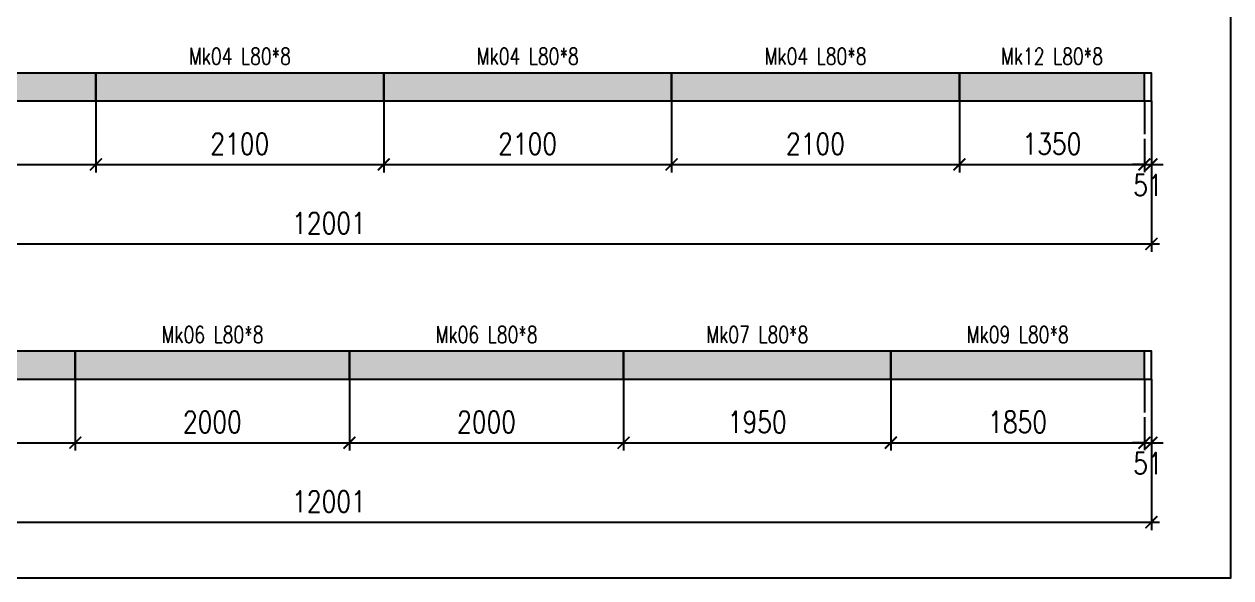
# Model space of a CAD drawing. Header units: millimetres. Extents: x -56 to 421004, y -1 to 91234.
# Drawn here: x 367022 to 375826, y 78824 to 82861 of the extents above; entities that cross this region are included whole.
import ezdxf
from ezdxf.enums import TextEntityAlignment as Align

# ---------------------------------------------------------------- set-up
doc = ezdxf.new("R2010")
doc.units = ezdxf.units.MM
doc.styles.add('EasyCutStyle', font='romans.shx', dxfattribs={"width": 0.8})
doc.styles.add('EasyCutStyleOptimezeBars', font='Romans.shx', dxfattribs={"width": 0.8})
doc.dimstyles.new('EasyCutDimOptimezeBars', dxfattribs={"dimscale": 57.971, "dimtxt": 2.7, "dimasz": 1.5, "dimexe": 1, "dimexo": 0, "dimgap": 1.25, "dimtad": 1, "dimdec": 1, "dimrnd": 0.5, "dimzin": 12, "dimdsep": 46, "dimtxsty": 'EasyCutStyleOptimezeBars', "dimblk": 'ARCHTICK', "dimblk1": 'ARCHTICK', "dimblk2": 'ARCHTICK', "dimcen": 1, "dimdle": 1, "dimclrd": 1, "dimclre": 1, "dimclrt": 3, "dimadec": 3, "dimazin": 0, "dimtfac": 1, "dimtdec": 1, "dimtix": 1, "dimtmove": 0, "dimatfit": 3, "dimfxl": 1, "dimtfill": 1, "dimtolj": 1, "dimtzin": 0, "dimarcsym": 0})

# ---------------------------------------------------------------- blocks, each defined once
blk = doc.blocks.new('_ArchTick')
at = {"color": 0, "linetype": 'ByBlock', "const_width": 0.15}
blk.add_lwpolyline([(-0.5, -0.5), (0.5, 0.5)], dxfattribs=at)
blk = doc.blocks.new('*D1765')
at = {"color": 1, "lineweight": -2}
for p, q in [((365445.2, 82302.2), (365445.2, 81780.4)), ((367545.2, 82302.2), (367545.2, 81780.4)), ((365387.3, 81838.4), (367603.2, 81838.4))]:
    blk.add_line(p, q, dxfattribs=at)
at = {"layer": 'Defpoints', "color": 0}
for p in [(365445.2, 82302.2), (367545.2, 82302.2), (367545.2, 81838.4)]:
    blk.add_point(p, dxfattribs=at)
at = {"color": 1, "lineweight": -2, "xscale": 86.9637, "yscale": 86.9637, "zscale": 86.9637, "rotation": 180}
blk.add_blockref('_ArchTick', (365445.2, 81838.4), dxfattribs=at)
at = {"color": 1, "lineweight": -2, "xscale": 86.9637, "yscale": 86.9637, "zscale": 86.9637}
blk.add_blockref('_ArchTick', (367545.2, 81838.4), dxfattribs=at)
at = {"color": 3, "insert": (366495.2, 81989.1), "char_height": 156.53, "attachment_point": 5, "style": 'EasyCutStyleOptimezeBars', "bg_fill": 3, "box_fill_scale": 1.1, "bg_fill_color": 256, "bg_fill_true_color": 13158600, "bg_fill_transparency": 0}
blk.add_mtext('\\A1;2100', dxfattribs=at)
blk = doc.blocks.new('*D1766')
at = {"color": 1, "lineweight": -2}
for p, q in [((367545.2, 82302.2), (367545.2, 81780.4)), ((369645.2, 82302.2), (369645.2, 81780.4)), ((367487.3, 81838.4), (369703.2, 81838.4))]:
    blk.add_line(p, q, dxfattribs=at)
at = {"layer": 'Defpoints', "color": 0}
for p in [(367545.2, 82302.2), (369645.2, 82302.2), (369645.2, 81838.4)]:
    blk.add_point(p, dxfattribs=at)
at = {"color": 1, "lineweight": -2, "xscale": 86.9637, "yscale": 86.9637, "zscale": 86.9637, "rotation": 180}
blk.add_blockref('_ArchTick', (367545.2, 81838.4), dxfattribs=at)
at = {"color": 1, "lineweight": -2, "xscale": 86.9637, "yscale": 86.9637, "zscale": 86.9637}
blk.add_blockref('_ArchTick', (369645.2, 81838.4), dxfattribs=at)
at = {"color": 3, "insert": (368595.2, 81989.1), "char_height": 156.53, "attachment_point": 5, "style": 'EasyCutStyleOptimezeBars', "bg_fill": 3, "box_fill_scale": 1.1, "bg_fill_color": 256, "bg_fill_true_color": 13158600, "bg_fill_transparency": 4837208}
blk.add_mtext('\\A1;2100', dxfattribs=at)
blk = doc.blocks.new('*D1767')
at = {"color": 1, "lineweight": -2}
for p, q in [((369645.2, 82302.2), (369645.2, 81780.4)), ((371745.2, 82302.2), (371745.2, 81780.4)), ((369587.3, 81838.4), (371803.2, 81838.4))]:
    blk.add_line(p, q, dxfattribs=at)
at = {"layer": 'Defpoints', "color": 0}
for p in [(369645.2, 82302.2), (371745.2, 82302.2), (371745.2, 81838.4)]:
    blk.add_point(p, dxfattribs=at)
at = {"color": 1, "lineweight": -2, "xscale": 86.9637, "yscale": 86.9637, "zscale": 86.9637, "rotation": 180}
blk.add_blockref('_ArchTick', (369645.2, 81838.4), dxfattribs=at)
at = {"color": 1, "lineweight": -2, "xscale": 86.9637, "yscale": 86.9637, "zscale": 86.9637}
blk.add_blockref('_ArchTick', (371745.2, 81838.4), dxfattribs=at)
at = {"color": 3, "insert": (370695.2, 81989.1), "char_height": 156.53, "attachment_point": 5, "style": 'EasyCutStyleOptimezeBars', "bg_fill": 3, "box_fill_scale": 1.1, "bg_fill_color": 256, "bg_fill_true_color": 13158600, "bg_fill_transparency": 0}
blk.add_mtext('\\A1;2100', dxfattribs=at)
blk = doc.blocks.new('*D1768')
at = {"color": 1, "lineweight": -2}
for p, q in [((371745.2, 82302.2), (371745.2, 81780.4)), ((373845.2, 82302.2), (373845.2, 81780.4)), ((371687.3, 81838.4), (373903.2, 81838.4))]:
    blk.add_line(p, q, dxfattribs=at)
at = {"layer": 'Defpoints', "color": 0}
for p in [(371745.2, 82302.2), (373845.2, 82302.2), (373845.2, 81838.4)]:
    blk.add_point(p, dxfattribs=at)
at = {"color": 1, "lineweight": -2, "xscale": 86.9637, "yscale": 86.9637, "zscale": 86.9637, "rotation": 180}
blk.add_blockref('_ArchTick', (371745.2, 81838.4), dxfattribs=at)
at = {"color": 1, "lineweight": -2, "xscale": 86.9637, "yscale": 86.9637, "zscale": 86.9637}
blk.add_blockref('_ArchTick', (373845.2, 81838.4), dxfattribs=at)
at = {"color": 3, "insert": (372795.2, 81989.1), "char_height": 156.53, "attachment_point": 5, "style": 'EasyCutStyleOptimezeBars', "bg_fill": 3, "box_fill_scale": 1.1, "bg_fill_color": 256, "bg_fill_true_color": 13158600, "bg_fill_transparency": 9404368}
blk.add_mtext('\\A1;2100', dxfattribs=at)
blk = doc.blocks.new('*D1769')
at = {"color": 1, "lineweight": -2}
for p, q in [((373845.2, 82302.2), (373845.2, 81780.4)), ((375195.2, 82302.2), (375195.2, 81780.4)), ((373787.3, 81838.4), (375253.2, 81838.4))]:
    blk.add_line(p, q, dxfattribs=at)
at = {"layer": 'Defpoints', "color": 0}
for p in [(373845.2, 82302.2), (375195.2, 82302.2), (375195.2, 81838.4)]:
    blk.add_point(p, dxfattribs=at)
at = {"color": 1, "lineweight": -2, "xscale": 86.9637, "yscale": 86.9637, "zscale": 86.9637, "rotation": 180}
blk.add_blockref('_ArchTick', (373845.2, 81838.4), dxfattribs=at)
at = {"color": 1, "lineweight": -2, "xscale": 86.9637, "yscale": 86.9637, "zscale": 86.9637}
blk.add_blockref('_ArchTick', (375195.2, 81838.4), dxfattribs=at)
at = {"color": 3, "insert": (374520.2, 81989.1), "char_height": 156.53, "attachment_point": 5, "style": 'EasyCutStyleOptimezeBars', "bg_fill": 3, "box_fill_scale": 1.1, "bg_fill_color": 256, "bg_fill_true_color": 13158600, "bg_fill_transparency": 8903112}
blk.add_mtext('\\A1;1350', dxfattribs=at)
blk = doc.blocks.new('*D1770')
at = {"color": 1, "lineweight": -2}
for p, q in [((375195.2, 82302.2), (375195.2, 81780.4)), ((375246.2, 82302.2), (375246.2, 81780.4)), ((375195.2, 81838.4), (375108.3, 81838.4)), ((375195.2, 81838.4), (375246.2, 81838.4)), ((375246.2, 81838.4), (375333.2, 81838.4))]:
    blk.add_line(p, q, dxfattribs=at)
at = {"layer": 'Defpoints', "color": 0}
for p in [(375195.2, 82302.2), (375246.2, 82302.2), (375246.2, 81838.4)]:
    blk.add_point(p, dxfattribs=at)
at = {"color": 1, "lineweight": -2, "xscale": 86.9637, "yscale": 86.9637, "zscale": 86.9637}
blk.add_blockref('_ArchTick', (375195.2, 81838.4), dxfattribs=at)
at = {"color": 1, "lineweight": -2, "xscale": 86.9637, "yscale": 86.9637, "zscale": 86.9637, "rotation": 180}
blk.add_blockref('_ArchTick', (375246.2, 81838.4), dxfattribs=at)
at = {"color": 3, "char_height": 156.53, "attachment_point": 5, "style": 'EasyCutStyleOptimezeBars', "bg_fill": 3, "box_fill_scale": 1.1, "bg_fill_color": 256, "bg_fill_true_color": 13158600, "bg_fill_transparency": 0}
for s, insert in [('\\A1;', (375220.7, 82041.3)), ('\\A1;51', (375220.7, 81687.6))]:
    blk.add_mtext(s, dxfattribs=dict(at, insert=insert))
blk = doc.blocks.new('*D1771')
at = {"color": 1, "lineweight": -2}
for p, q in [((363245.2, 82302.2), (363245.2, 81200.7)), ((375246.2, 82302.2), (375246.2, 81200.7)), ((363187.3, 81258.6), (375304.2, 81258.6))]:
    blk.add_line(p, q, dxfattribs=at)
at = {"layer": 'Defpoints', "color": 0}
for p in [(363245.2, 82302.2), (375246.2, 82302.2), (375246.2, 81258.6)]:
    blk.add_point(p, dxfattribs=at)
at = {"color": 1, "lineweight": -2, "xscale": 86.9637, "yscale": 86.9637, "zscale": 86.9637, "rotation": 180}
blk.add_blockref('_ArchTick', (363245.2, 81258.6), dxfattribs=at)
at = {"color": 1, "lineweight": -2, "xscale": 86.9637, "yscale": 86.9637, "zscale": 86.9637}
blk.add_blockref('_ArchTick', (375246.2, 81258.6), dxfattribs=at)
at = {"color": 3, "insert": (369245.7, 81409.4), "char_height": 156.53, "attachment_point": 5, "style": 'EasyCutStyleOptimezeBars', "bg_fill": 3, "box_fill_scale": 1.1, "bg_fill_color": 256, "bg_fill_true_color": 13158600, "bg_fill_transparency": 8938296}
blk.add_mtext('\\A1;12001', dxfattribs=at)
blk = doc.blocks.new('*D1773')
at = {"color": 1, "lineweight": -2}
for p, q in [((365345.2, 80273), (365345.2, 79751.3)), ((367395.2, 80273), (367395.2, 79751.3)), ((365287.3, 79809.2), (367453.2, 79809.2))]:
    blk.add_line(p, q, dxfattribs=at)
at = {"layer": 'Defpoints', "color": 0}
for p in [(365345.2, 80273), (367395.2, 80273), (367395.2, 79809.2)]:
    blk.add_point(p, dxfattribs=at)
at = {"color": 1, "lineweight": -2, "xscale": 86.9637, "yscale": 86.9637, "zscale": 86.9637, "rotation": 180}
blk.add_blockref('_ArchTick', (365345.2, 79809.2), dxfattribs=at)
at = {"color": 1, "lineweight": -2, "xscale": 86.9637, "yscale": 86.9637, "zscale": 86.9637}
blk.add_blockref('_ArchTick', (367395.2, 79809.2), dxfattribs=at)
at = {"color": 3, "insert": (366370.2, 79960), "char_height": 156.53, "attachment_point": 5, "style": 'EasyCutStyleOptimezeBars', "bg_fill": 3, "box_fill_scale": 1.1, "bg_fill_color": 256, "bg_fill_true_color": 13158600, "bg_fill_transparency": 10636128}
blk.add_mtext('\\A1;2050', dxfattribs=at)
blk = doc.blocks.new('*D1774')
at = {"color": 1, "lineweight": -2}
for p, q in [((367395.2, 80273), (367395.2, 79751.3)), ((369395.2, 80273), (369395.2, 79751.3)), ((367337.3, 79809.2), (369453.2, 79809.2))]:
    blk.add_line(p, q, dxfattribs=at)
at = {"layer": 'Defpoints', "color": 0}
for p in [(367395.2, 80273), (369395.2, 80273), (369395.2, 79809.2)]:
    blk.add_point(p, dxfattribs=at)
at = {"color": 1, "lineweight": -2, "xscale": 86.9637, "yscale": 86.9637, "zscale": 86.9637, "rotation": 180}
blk.add_blockref('_ArchTick', (367395.2, 79809.2), dxfattribs=at)
at = {"color": 1, "lineweight": -2, "xscale": 86.9637, "yscale": 86.9637, "zscale": 86.9637}
blk.add_blockref('_ArchTick', (369395.2, 79809.2), dxfattribs=at)
at = {"color": 3, "insert": (368395.2, 79960), "char_height": 156.53, "attachment_point": 5, "style": 'EasyCutStyleOptimezeBars', "bg_fill": 3, "box_fill_scale": 1.1, "bg_fill_color": 256, "bg_fill_true_color": 13158600, "bg_fill_transparency": 10641792}
blk.add_mtext('\\A1;2000', dxfattribs=at)
blk = doc.blocks.new('*D1775')
at = {"color": 1, "lineweight": -2}
for p, q in [((369395.2, 80273), (369395.2, 79751.3)), ((371395.2, 80273), (371395.2, 79751.3)), ((369337.3, 79809.2), (371453.2, 79809.2))]:
    blk.add_line(p, q, dxfattribs=at)
at = {"layer": 'Defpoints', "color": 0}
for p in [(369395.2, 80273), (371395.2, 80273), (371395.2, 79809.2)]:
    blk.add_point(p, dxfattribs=at)
at = {"color": 1, "lineweight": -2, "xscale": 86.9637, "yscale": 86.9637, "zscale": 86.9637, "rotation": 180}
blk.add_blockref('_ArchTick', (369395.2, 79809.2), dxfattribs=at)
at = {"color": 1, "lineweight": -2, "xscale": 86.9637, "yscale": 86.9637, "zscale": 86.9637}
blk.add_blockref('_ArchTick', (371395.2, 79809.2), dxfattribs=at)
at = {"color": 3, "insert": (370395.2, 79960), "char_height": 156.53, "attachment_point": 5, "style": 'EasyCutStyleOptimezeBars', "bg_fill": 3, "box_fill_scale": 1.1, "bg_fill_color": 256, "bg_fill_true_color": 13158600, "bg_fill_transparency": 9630540}
blk.add_mtext('\\A1;2000', dxfattribs=at)
blk = doc.blocks.new('*D1776')
at = {"color": 1, "lineweight": -2}
for p, q in [((371395.2, 80273), (371395.2, 79751.3)), ((373345.2, 80273), (373345.2, 79751.3)), ((371337.3, 79809.2), (373403.2, 79809.2))]:
    blk.add_line(p, q, dxfattribs=at)
at = {"layer": 'Defpoints', "color": 0}
for p in [(371395.2, 80273), (373345.2, 80273), (373345.2, 79809.2)]:
    blk.add_point(p, dxfattribs=at)
at = {"color": 1, "lineweight": -2, "xscale": 86.9637, "yscale": 86.9637, "zscale": 86.9637, "rotation": 180}
blk.add_blockref('_ArchTick', (371395.2, 79809.2), dxfattribs=at)
at = {"color": 1, "lineweight": -2, "xscale": 86.9637, "yscale": 86.9637, "zscale": 86.9637}
blk.add_blockref('_ArchTick', (373345.2, 79809.2), dxfattribs=at)
at = {"color": 3, "insert": (372370.2, 79960), "char_height": 156.53, "attachment_point": 5, "style": 'EasyCutStyleOptimezeBars', "bg_fill": 3, "box_fill_scale": 1.1, "bg_fill_color": 256, "bg_fill_true_color": 13158600, "bg_fill_transparency": 9051928}
blk.add_mtext('\\A1;1950', dxfattribs=at)
blk = doc.blocks.new('*D1777')
at = {"color": 1, "lineweight": -2}
for p, q in [((373345.2, 80273), (373345.2, 79751.3)), ((375195.2, 80273), (375195.2, 79751.3)), ((373287.3, 79809.2), (375253.2, 79809.2))]:
    blk.add_line(p, q, dxfattribs=at)
at = {"layer": 'Defpoints', "color": 0}
for p in [(373345.2, 80273), (375195.2, 80273), (375195.2, 79809.2)]:
    blk.add_point(p, dxfattribs=at)
at = {"color": 1, "lineweight": -2, "xscale": 86.9637, "yscale": 86.9637, "zscale": 86.9637, "rotation": 180}
blk.add_blockref('_ArchTick', (373345.2, 79809.2), dxfattribs=at)
at = {"color": 1, "lineweight": -2, "xscale": 86.9637, "yscale": 86.9637, "zscale": 86.9637}
blk.add_blockref('_ArchTick', (375195.2, 79809.2), dxfattribs=at)
at = {"color": 3, "insert": (374270.2, 79960), "char_height": 156.53, "attachment_point": 5, "style": 'EasyCutStyleOptimezeBars', "bg_fill": 3, "box_fill_scale": 1.1, "bg_fill_color": 256, "bg_fill_true_color": 13158600, "bg_fill_transparency": 10655232}
blk.add_mtext('\\A1;1850', dxfattribs=at)
blk = doc.blocks.new('*D1778')
at = {"color": 1, "lineweight": -2}
for p, q in [((375195.2, 80273), (375195.2, 79751.3)), ((375246.2, 80273), (375246.2, 79751.3)), ((375195.2, 79809.2), (375108.3, 79809.2)), ((375195.2, 79809.2), (375246.2, 79809.2)), ((375246.2, 79809.2), (375333.2, 79809.2))]:
    blk.add_line(p, q, dxfattribs=at)
at = {"layer": 'Defpoints', "color": 0}
for p in [(375195.2, 80273), (375246.2, 80273), (375246.2, 79809.2)]:
    blk.add_point(p, dxfattribs=at)
at = {"color": 1, "lineweight": -2, "xscale": 86.9637, "yscale": 86.9637, "zscale": 86.9637}
blk.add_blockref('_ArchTick', (375195.2, 79809.2), dxfattribs=at)
at = {"color": 1, "lineweight": -2, "xscale": 86.9637, "yscale": 86.9637, "zscale": 86.9637, "rotation": 180}
blk.add_blockref('_ArchTick', (375246.2, 79809.2), dxfattribs=at)
at = {"color": 3, "char_height": 156.53, "attachment_point": 5, "style": 'EasyCutStyleOptimezeBars', "bg_fill": 3, "box_fill_scale": 1.1, "bg_fill_color": 256, "bg_fill_true_color": 13158600, "bg_fill_transparency": 0}
for s, insert in [('\\A1;', (375220.7, 80012.1)), ('\\A1;51', (375220.7, 79658.5))]:
    blk.add_mtext(s, dxfattribs=dict(at, insert=insert))
blk = doc.blocks.new('*D1779')
at = {"color": 1, "lineweight": -2}
for p, q in [((363245.2, 80273), (363245.2, 79171.5)), ((375246.2, 80273), (375246.2, 79171.5)), ((363187.3, 79229.5), (375304.2, 79229.5))]:
    blk.add_line(p, q, dxfattribs=at)
at = {"layer": 'Defpoints', "color": 0}
for p in [(363245.2, 80273), (375246.2, 80273), (375246.2, 79229.5)]:
    blk.add_point(p, dxfattribs=at)
at = {"color": 1, "lineweight": -2, "xscale": 86.9637, "yscale": 86.9637, "zscale": 86.9637, "rotation": 180}
blk.add_blockref('_ArchTick', (363245.2, 79229.5), dxfattribs=at)
at = {"color": 1, "lineweight": -2, "xscale": 86.9637, "yscale": 86.9637, "zscale": 86.9637}
blk.add_blockref('_ArchTick', (375246.2, 79229.5), dxfattribs=at)
at = {"color": 3, "insert": (369245.7, 79380.2), "char_height": 156.53, "attachment_point": 5, "style": 'EasyCutStyleOptimezeBars', "bg_fill": 3, "box_fill_scale": 1.1, "bg_fill_color": 256, "bg_fill_true_color": 13158600, "bg_fill_transparency": 9083536}
blk.add_mtext('\\A1;12001', dxfattribs=at)

msp = doc.modelspace()

# ---------------------------------------------------------------- linework, layer by layer
at = {"color": 5}
msp.add_lwpolyline([(358607.16, 78823.65), (375825.98, 78823.65), (375825.98, 90998.56), (358607.16, 90998.56)], close=True, dxfattribs=at)
at = {"color": 231, "true_color": 0xfd58be}
for points in [[(363245.23, 82302.19), (375246.23, 82302.19), (375246.23, 82505.11), (363245.23, 82505.11)], [(363245.23, 80273.04), (375246.23, 80273.04), (375246.23, 80475.96), (363245.23, 80475.96)]]:
    msp.add_lwpolyline(points, close=True, dxfattribs=at)
at = {"color": 7}
for points in [[(365445.23, 82302.19), (367545.23, 82302.19), (367545.23, 82505.11), (365445.23, 82505.11)], [(367545.23, 82302.19), (369645.23, 82302.19), (369645.23, 82505.11), (367545.23, 82505.11)], [(369645.23, 82302.19), (371745.23, 82302.19), (371745.23, 82505.11), (369645.23, 82505.11)], [(371745.23, 82302.19), (373845.23, 82302.19), (373845.23, 82505.11), (371745.23, 82505.11)], [(373845.23, 82302.19), (375195.23, 82302.19), (375195.23, 82505.11), (373845.23, 82505.11)], [(365345.23, 80273.04), (367395.23, 80273.04), (367395.23, 80475.96), (365345.23, 80475.96)], [(367395.23, 80273.04), (369395.23, 80273.04), (369395.23, 80475.96), (367395.23, 80475.96)], [(369395.23, 80273.04), (371395.23, 80273.04), (371395.23, 80475.96), (369395.23, 80475.96)], [(371395.23, 80273.04), (373345.23, 80273.04), (373345.23, 80475.96), (371395.23, 80475.96)], [(373345.23, 80273.04), (375195.23, 80273.04), (375195.23, 80475.96), (373345.23, 80475.96)]]:
    msp.add_lwpolyline(points, close=True, dxfattribs=at)
at = {"color": 54, "true_color": 0xa39a17}
for points in [[(365445.23, 82302.19), (367545.23, 82302.19), (365445.23, 82505.11), (367545.23, 82505.11)], [(367545.23, 82302.19), (369645.23, 82302.19), (367545.23, 82505.11), (369645.23, 82505.11)], [(369645.23, 82302.19), (371745.23, 82302.19), (369645.23, 82505.11), (371745.23, 82505.11)], [(371745.23, 82302.19), (373845.23, 82302.19), (371745.23, 82505.11), (373845.23, 82505.11)]]:
    msp.add_solid(points, dxfattribs=at)
at = {"color": 44, "true_color": 0x976517}
msp.add_solid([(373845.23, 82302.19), (375195.23, 82302.19), (373845.23, 82505.11), (375195.23, 82505.11)], dxfattribs=at)
at = {"color": 54, "true_color": 0xa29717}
msp.add_solid([(365345.23, 80273.04), (367395.23, 80273.04), (365345.23, 80475.96), (367395.23, 80475.96)], dxfattribs=at)
at = {"color": 54, "true_color": 0xa19317}
for points in [[(367395.23, 80273.04), (369395.23, 80273.04), (367395.23, 80475.96), (369395.23, 80475.96)], [(369395.23, 80273.04), (371395.23, 80273.04), (369395.23, 80475.96), (371395.23, 80475.96)]]:
    msp.add_solid(points, dxfattribs=at)
at = {"color": 54, "true_color": 0xa08f17}
msp.add_solid([(371395.23, 80273.04), (373345.23, 80273.04), (371395.23, 80475.96), (373345.23, 80475.96)], dxfattribs=at)
at = {"color": 54, "true_color": 0x9f8817}
msp.add_solid([(373345.23, 80273.04), (375195.23, 80273.04), (373345.23, 80475.96), (375195.23, 80475.96)], dxfattribs=at)

# ---------------------------------------------------------------- texts
at = {"style": 'EasyCutStyle', "width": 0.75}
for s, p in [('Mk04 L80*8', (368596.23, 82565.98)), ('Mk04 L80*8', (370696.23, 82565.98)), ('Mk04 L80*8', (372796.23, 82565.98)), ('Mk12 L80*8', (374521.23, 82565.98)), ('Mk06 L80*8', (368396.23, 80536.83)), ('Mk06 L80*8', (370396.23, 80536.83)), ('Mk07 L80*8', (372371.23, 80536.83)), ('Mk09 L80*8', (374271.23, 80536.83))]:
    msp.add_text(s, height=121.749, dxfattribs=at).set_placement(p, align=Align.CENTER)

# ---------------------------------------------------------------- next in the draw order: dimensions: what is measured, and where the dimension line sits
for base, p1, p2, picture, middle in [((367545.23, 81838.39), (365445.23, 82302.19), (367545.23, 82302.19), '*D1765', (366495.23, 81989.12)), ((367395.23, 79809.23), (365345.23, 80273.04), (367395.23, 80273.04), '*D1773', (366370.23, 79959.97))]:
    dim = msp.add_linear_dim(base=base, p1=p1, p2=p2, dimstyle='EasyCutDimOptimezeBars', override={"dimscale": 57.9758, "dimtad": 1})
    dim.commit()
    dim.dimension.update_dxf_attribs({"geometry": picture, "text_midpoint": middle})

# ---------------------------------------------------------------- next in the draw order: dimensions: what is measured, and where the dimension line sits
for base, p1, p2, picture, middle in [((369645.23, 81838.39), (367545.23, 82302.19), (369645.23, 82302.19), '*D1766', (368595.23, 81989.12)), ((369395.23, 79809.23), (367395.23, 80273.04), (369395.23, 80273.04), '*D1774', (368395.23, 79959.97))]:
    dim = msp.add_linear_dim(base=base, p1=p1, p2=p2, dimstyle='EasyCutDimOptimezeBars', override={"dimscale": 57.9758, "dimtad": 1})
    dim.commit()
    dim.dimension.update_dxf_attribs({"geometry": picture, "text_midpoint": middle})

# ---------------------------------------------------------------- next in the draw order: dimensions: what is measured, and where the dimension line sits
for base, p1, p2, picture, middle in [((371745.23, 81838.39), (369645.23, 82302.19), (371745.23, 82302.19), '*D1767', (370695.23, 81989.12)), ((371395.23, 79809.23), (369395.23, 80273.04), (371395.23, 80273.04), '*D1775', (370395.23, 79959.97))]:
    dim = msp.add_linear_dim(base=base, p1=p1, p2=p2, dimstyle='EasyCutDimOptimezeBars', override={"dimscale": 57.9758, "dimtad": 1})
    dim.commit()
    dim.dimension.update_dxf_attribs({"geometry": picture, "text_midpoint": middle})

# ---------------------------------------------------------------- next in the draw order: dimensions: what is measured, and where the dimension line sits
for base, p1, p2, picture, middle in [((373845.23, 81838.39), (371745.23, 82302.19), (373845.23, 82302.19), '*D1768', (372795.23, 81989.12)), ((373345.23, 79809.23), (371395.23, 80273.04), (373345.23, 80273.04), '*D1776', (372370.23, 79959.97))]:
    dim = msp.add_linear_dim(base=base, p1=p1, p2=p2, dimstyle='EasyCutDimOptimezeBars', override={"dimscale": 57.9758, "dimtad": 1})
    dim.commit()
    dim.dimension.update_dxf_attribs({"geometry": picture, "text_midpoint": middle})

# ---------------------------------------------------------------- next in the draw order: dimensions: what is measured, and where the dimension line sits
for base, p1, p2, picture, middle in [((375195.23, 81838.39), (373845.23, 82302.19), (375195.23, 82302.19), '*D1769', (374520.23, 81989.12)), ((375195.23, 79809.23), (373345.23, 80273.04), (375195.23, 80273.04), '*D1777', (374270.23, 79959.97))]:
    dim = msp.add_linear_dim(base=base, p1=p1, p2=p2, dimstyle='EasyCutDimOptimezeBars', override={"dimscale": 57.9758, "dimtad": 1})
    dim.commit()
    dim.dimension.update_dxf_attribs({"geometry": picture, "text_midpoint": middle})

# ---------------------------------------------------------------- next in the draw order: dimensions: what is measured, and where the dimension line sits
for base, p1, p2, picture, middle in [((375246.23, 81838.39), (375195.23, 82302.19), (375246.23, 82302.19), '*D1770', (375220.73, 81838.39)), ((375246.23, 79809.23), (375195.23, 80273.04), (375246.23, 80273.04), '*D1778', (375220.73, 79809.23))]:
    dim = msp.add_linear_dim(base=base, p1=p1, p2=p2, text='\\X<>', dimstyle='EasyCutDimOptimezeBars', override={"dimscale": 57.9758})
    dim.commit()
    dim.dimension.update_dxf_attribs({"geometry": picture, "text_midpoint": middle})

# ---------------------------------------------------------------- next in the draw order: dimensions: what is measured, and where the dimension line sits
for base, p1, p2, picture, middle in [((375246.23, 81258.63), (363245.23, 82302.19), (375246.23, 82302.19), '*D1771', (369245.73, 81409.37)), ((375246.23, 79229.48), (363245.23, 80273.04), (375246.23, 80273.04), '*D1779', (369245.73, 79380.21))]:
    dim = msp.add_linear_dim(base=base, p1=p1, p2=p2, dimstyle='EasyCutDimOptimezeBars', override={"dimscale": 57.9758, "dimtad": 1})
    dim.commit()
    dim.dimension.update_dxf_attribs({"geometry": picture, "text_midpoint": middle})

doc.saveas('drawing.dxf')
